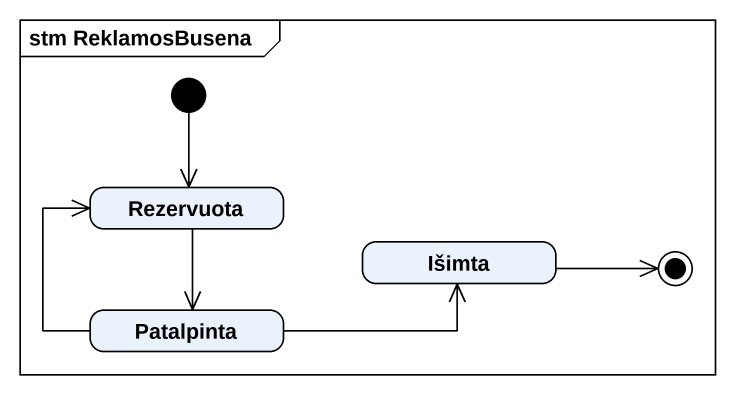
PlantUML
@startuml
mainframe stm ReklamosBusena
hide empty description
state Rezervuota
state Išimta
state Patalpinta
[*] --> Rezervuota
Rezervuota --> Patalpinta
Patalpinta -up-> Rezervuota
Patalpinta -right-> Išimta
Išimta -right-> [*]
@enduml
